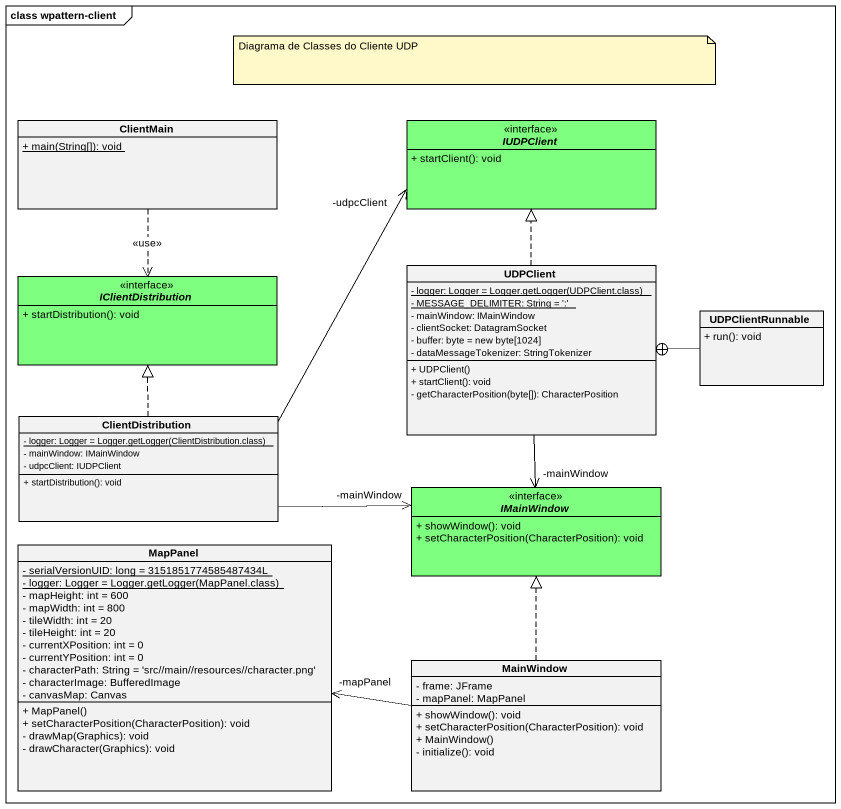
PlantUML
@startuml
mainframe class wpattern-client
hide circle
hide empty members
skinparam classAttributeIconSize 0
class ClientMain {
  {static} + main(String[]): void
}
interface IUDPClient <<interface>> #7FFF7F {
  + startClient(): void
}
interface IClientDistribution <<interface>> #7FFF7F {
  + startDistribution(): void
}
class UDPClient {
  {static} {field} - logger: Logger = Logger.getLogger(UDPClient.class)
  {static} - MESSAGE_DELIMITER: String = ':'
  - mainWindow: IMainWindow
  - clientSocket: DatagramSocket
  - buffer: byte = new byte[1024]
  - dataMessageTokenizer: StringTokenizer
  + UDPClient()
  + startClient(): void
  - getCharacterPosition(byte[]): CharacterPosition
}
class UDPClientRunnable {
  + run(): void
}
class ClientDistribution {
  {static} {field} - logger: Logger = Logger.getLogger(ClientDistribution.class)
  - mainWindow: IMainWindow
  - udpcClient: IUDPClient
  + startDistribution(): void
}
interface IMainWindow <<interface>> #7FFF7F {
  + showWindow(): void
  + setCharacterPosition(CharacterPosition): void
}
class MapPanel {
  {static} - serialVersionUID: long = 3151851774585487434L
  {static} {field} - logger: Logger = Logger.getLogger(MapPanel.class)
  - mapHeight: int = 600
  - mapWidth: int = 800
  - tileWidth: int = 20
  - tileHeight: int = 20
  - currentXPosition: int = 0
  - currentYPosition: int = 0
  - characterPath: String = 'src~//main~//resources~//character.png'
  - characterImage: BufferedImage
  - canvasMap: Canvas
  + MapPanel()
  + setCharacterPosition(CharacterPosition): void
  - drawMap(Graphics): void
  - drawCharacter(Graphics): void
}
class MainWindow {
  - frame: JFrame
  - mapPanel: MapPanel
  + showWindow(): void
  + setCharacterPosition(CharacterPosition): void
  + MainWindow()
  - initialize(): void
}
ClientMain ..> IClientDistribution : <<use>>
UDPClient .up.|> IUDPClient
UDPClient --> "-mainWindow" IMainWindow
UDPClientRunnable -left-+ UDPClient
ClientDistribution -up-> "-udpcClient" IUDPClient
ClientDistribution .up.|> IClientDistribution
ClientDistribution -right-> "-mainWindow" IMainWindow
MainWindow .up.|> IMainWindow
MainWindow -left-> "-mapPanel" MapPanel
note as N1
  Diagrama de Classes do Cliente UDP
end note
@enduml
